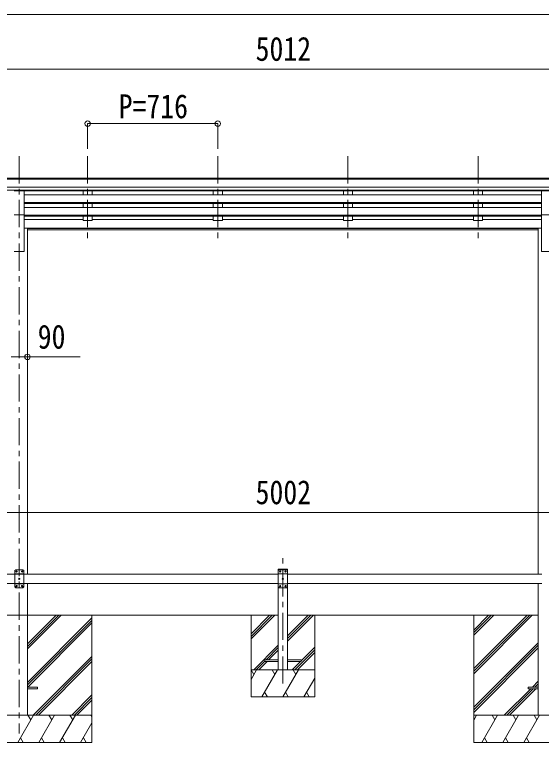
# Model space of a CAD drawing. Units: millimetres at full size, sheet at 1:30. Extents: x -8432 to 8432, y -5820 to 5820.
# Drawn here: x 354 to 3253, y -3235 to 769 of the extents above; entities that cross this region are included whole.
import ezdxf
from ezdxf.enums import TextEntityAlignment as Align

# ---------------------------------------------------------------- set-up
doc = ezdxf.new("R2010")
doc.units = ezdxf.units.MM
doc.header["$LTSCALE"] = 30
doc.header["$PDMODE"] = 32
doc.header["$PDSIZE"] = 30
doc.linetypes.add('CHAIN1', pattern=[8, 5, -1, 1, -1])
for name, color, linetype, lineweight in [('0-0_0', 7, 'Continuous', 9), ('0-1_本体', 5, 'CHAIN1', 9), ('0-3_ELV2', 4, 'Continuous', 9), ('0-6_OTH_LINE', 6, 'Continuous', 9)]:
    doc.layers.add(name, color=color, linetype=linetype, lineweight=lineweight)
doc.styles.add('ＭＳ ゴシック', font='')
doc.styles.get('ＭＳ ゴシック').set_extended_font_data('MS Gothic')

msp = doc.modelspace()

# ---------------------------------------------------------------- linework, layer by layer
at = {"layer": '0-0_0'}
for p, q in [((-580.61, -2534.54), (1805.39, -2534.54)), ((425.39, -2720.17), (611.02, -2534.54)), ((425.39, -2706.03), (596.88, -2534.54)), ((425.39, -2691.88), (582.74, -2534.54)), ((425.39, -2904.01), (780.19, -2549.22)), ((780.19, -2534.54), (780.19, -3234.54)), ((1655.39, -2534.54), (1655.39, -2984.54)), ((1655.39, -2636.89), (1757.74, -2534.54)), ((1655.39, -2651.03), (1771.88, -2534.54)), ((1655.39, -2665.17), (1786.02, -2534.54)), ((1855.39, -2677.3), (1998.15, -2534.54)), ((1855.39, -2663.16), (1984.01, -2534.54)), ((1855.39, -2649.02), (1969.87, -2534.54)), ((1855.39, -2534.54), (3235.39, -2534.54)), ((2005.39, -2984.54), (2005.39, -2534.54)), ((2880.19, -2534.54), (2880.19, -3234.54)), ((2880.19, -2828.71), (3174.37, -2534.54)), ((2880.19, -2842.86), (3188.51, -2534.54)), ((2880.19, -2857), (3202.65, -2534.54)), ((2880.19, -2644.87), (2990.52, -2534.54)), ((2880.19, -2630.73), (2976.38, -2534.54)), ((2880.19, -2616.58), (2962.24, -2534.54)), ((425.39, -2918.16), (780.19, -2563.36)), ((427.65, -2930.04), (780.19, -2577.5)), ((1669.86, -2834.54), (1805.39, -2699.02)), ((1738.01, -2780.54), (1805.39, -2713.16)), ((1930.39, -2786.15), (2005.39, -2711.15)), ((2880.19, -3040.85), (3234.99, -2686.05)), ((2880.19, -3054.99), (3234.99, -2700.19)), ((2880.19, -3069.13), (3234.99, -2714.33)), ((457, -3084.54), (780.19, -2761.35)), ((1752.15, -2780.54), (1805.39, -2727.3)), ((1896.14, -2834.54), (2005.39, -2725.29)), ((1910.28, -2834.54), (2005.39, -2739.43)), ((471.14, -3084.54), (780.19, -2775.49)), ((485.28, -3084.54), (780.19, -2789.63)), ((1684.01, -2834.54), (1730.39, -2788.16)), ((1698.15, -2834.54), (1744.15, -2788.54)), ((1882, -2834.54), (1928, -2788.54)), ((1655.39, -2887.65), (1686.05, -2834.54)), ((1655.39, -2834.54), (2005.39, -2834.54)), ((1671.05, -2860.52), (1656.05, -2834.54)), ((1714.92, -2984.54), (1801.52, -2834.54)), ((1786.52, -2860.52), (1771.52, -2834.54)), ((1830.39, -2984.54), (1916.99, -2834.54)), ((1901.99, -2860.52), (1886.99, -2834.54)), ((1945.86, -2984.54), (2005.39, -2881.44)), ((3203.13, -2930.04), (3234.99, -2898.18)), ((3217.27, -2930.04), (3234.99, -2912.32)), ((1729.92, -2958.56), (1744.92, -2984.54)), ((1845.39, -2958.56), (1860.39, -2984.54)), ((1960.86, -2958.56), (1975.86, -2984.54)), ((3048.63, -3084.54), (3194.13, -2939.04)), ((3062.77, -3084.54), (3208.27, -2939.04)), ((3076.92, -3084.54), (3222.42, -2939.04)), ((3231.42, -2930.04), (3234.99, -2926.46)), ((669.13, -3084.54), (780.19, -2973.48)), ((683.27, -3084.54), (780.19, -2987.62)), ((697.42, -3084.54), (780.19, -3001.76)), ((1655.39, -2984.54), (2005.39, -2984.54)), ((780.19, -3084.54), (-19.81, -3084.54)), ((371.35, -3234.54), (457.95, -3084.54)), ((442.95, -3110.52), (427.95, -3084.54)), ((486.82, -3234.54), (573.42, -3084.54)), ((558.42, -3110.52), (543.42, -3084.54)), ((602.29, -3234.54), (688.89, -3084.54)), ((658.89, -3084.54), (673.89, -3110.52)), ((774.36, -3084.54), (780.19, -3094.64)), ((3680.19, -3084.54), (2880.19, -3084.54)), ((2880.19, -3112.04), (2896.07, -3084.54)), ((2924.94, -3234.54), (3011.54, -3084.54)), ((2996.54, -3110.52), (2981.54, -3084.54)), ((3040.41, -3234.54), (3127.01, -3084.54)), ((3112.01, -3110.52), (3097.01, -3084.54)), ((3155.88, -3234.54), (3242.48, -3084.54)), ((3227.48, -3110.52), (3212.48, -3084.54)), ((717.76, -3234.54), (780.19, -3126.4)), ((-19.81, -3234.54), (780.19, -3234.54)), ((386.35, -3208.56), (401.35, -3234.54)), ((501.82, -3208.56), (516.81, -3234.54)), ((617.29, -3208.56), (632.28, -3234.54)), ((732.76, -3208.56), (747.75, -3234.54)), ((2880.19, -3234.54), (3680.19, -3234.54)), ((2939.93, -3208.56), (2954.93, -3234.54)), ((3055.41, -3208.56), (3070.4, -3234.54)), ((3170.88, -3208.56), (3185.88, -3234.54))]:
    msp.add_line(p, q, dxfattribs=at)
at = {"layer": '0-1_本体'}
for p, q in [((380.39, -10.13), (380.39, -3184.54)), ((756.39, -10.13), (756.39, -487.65)), ((1472.39, -10.13), (1472.39, -487.65)), ((2188.39, -10.13), (2188.39, -487.65)), ((2904.39, -10.13), (2904.39, -487.65)), ((1830.39, -2911.09), (1830.39, -2195.06))]:
    msp.add_line(p, q, dxfattribs=at)
at = {"layer": '0-3_ELV2'}
for p, q in [((4319.89, -131.14), (-669.11, -131.14)), ((4319.89, -136.36), (-669.11, -136.36)), ((4329.89, -179.89), (-669.11, -179.89)), ((4329.89, -197.74), (-669.11, -197.74)), ((352.89, -200.17), (407.89, -200.17)), ((407.89, -331.97), (407.89, -200.17)), ((3252.89, -331.97), (3252.89, -200.17)), ((3252.89, -200.17), (3307.89, -200.17)), ((3252.89, -200.99), (407.89, -200.99)), ((407.89, -223.05), (3252.89, -223.05)), ((731.39, -201.09), (731.39, -222.95)), ((781.39, -222.95), (731.39, -222.95)), ((781.39, -201.09), (781.39, -222.95)), ((1447.39, -201.09), (1447.39, -222.95)), ((1497.39, -222.95), (1447.39, -222.95)), ((1497.39, -201.09), (1497.39, -222.95)), ((2163.39, -201.09), (2163.39, -222.95)), ((2213.39, -222.95), (2163.39, -222.95)), ((2213.39, -201.09), (2213.39, -222.95)), ((2879.39, -201.09), (2879.39, -222.95)), ((2929.39, -222.95), (2879.39, -222.95)), ((2929.39, -201.09), (2929.39, -222.95)), ((407.89, -264.93), (3252.89, -264.93)), ((407.89, -266.43), (3252.89, -266.43)), ((407.89, -270.74), (3252.89, -270.74)), ((731.39, -270.74), (731.39, -293.06)), ((781.39, -293.06), (781.39, -270.74)), ((1447.39, -270.74), (1447.39, -293.06)), ((1497.39, -293.06), (1497.39, -270.74)), ((2163.39, -270.74), (2163.39, -293.06)), ((2213.39, -293.06), (2213.39, -270.74)), ((2879.39, -270.74), (2879.39, -293.06)), ((2929.39, -293.06), (2929.39, -270.74)), ((407.89, -293.16), (3252.89, -293.16)), ((781.39, -293.06), (731.39, -293.06)), ((1497.39, -293.06), (1447.39, -293.06)), ((2213.39, -293.06), (2163.39, -293.06)), ((2929.39, -293.06), (2879.39, -293.06)), ((352.89, -331.97), (407.89, -331.97)), ((407.89, -331.97), (407.89, -534.54)), ((407.89, -335.04), (3252.89, -335.04)), ((407.89, -336.53), (3252.89, -336.53)), ((407.89, -340.85), (3252.89, -340.85)), ((731.39, -358.95), (407.89, -358.95)), ((731.39, -340.85), (731.39, -363.89)), ((781.39, -340.85), (781.39, -363.89)), ((1447.39, -358.95), (781.39, -358.95)), ((1447.39, -340.85), (1447.39, -363.89)), ((1497.39, -340.85), (1497.39, -363.89)), ((2163.39, -358.95), (1497.39, -358.95)), ((2163.39, -340.85), (2163.39, -363.89)), ((2213.39, -340.85), (2213.39, -363.89)), ((2879.39, -358.95), (2213.39, -358.95)), ((2879.39, -340.85), (2879.39, -363.89)), ((2929.39, -340.85), (2929.39, -363.89)), ((3252.89, -358.95), (2929.39, -358.95)), ((3252.89, -331.97), (3252.89, -534.54)), ((3252.89, -331.97), (3307.89, -331.97)), ((781.39, -363.89), (731.39, -363.89)), ((1497.39, -363.89), (1447.39, -363.89)), ((2213.39, -363.89), (2163.39, -363.89)), ((2929.39, -363.89), (2879.39, -363.89)), ((425.59, -405.54), (407.89, -405.54)), ((425.59, -405.54), (425.59, -2309.54)), ((425.59, -405.97), (3235.19, -405.97)), ((425.59, -407.36), (3235.19, -407.36)), ((3235.19, -415.05), (425.59, -415.05)), ((3235.19, -405.54), (3235.19, -2309.54)), ((3235.19, -405.54), (3252.89, -405.54)), ((352.89, -534.54), (407.89, -534.54)), ((3252.89, -534.54), (3307.89, -534.54)), ((1854.58, -2281.54), (1806.19, -2281.54)), ((-580.61, -2309.54), (1805.39, -2309.54)), ((360.39, -2284.54), (355.39, -2289.54)), ((355.39, -2289.54), (355.39, -2379.54)), ((405.39, -2307.24), (355.39, -2307.24)), ((400.39, -2284.54), (360.39, -2284.54)), ((364.13, -2294.12), (363.29, -2294.12)), ((366.65, -2294.96), (367.49, -2294.96)), ((394.13, -2294.12), (393.29, -2294.12)), ((396.65, -2294.96), (397.49, -2294.96)), ((400.39, -2284.54), (405.39, -2289.54)), ((405.39, -2379.54), (405.39, -2289.54)), ((1805.09, -2284.54), (1805.19, -2282.48)), ((1855.69, -2284.54), (1805.09, -2284.54)), ((1805.39, -2834.54), (1805.39, -2284.54)), ((1810.39, -2284.54), (1805.39, -2289.54)), ((1805.39, -2289.54), (1805.39, -2379.54)), ((1855.39, -2307.24), (1805.39, -2307.24)), ((1850.39, -2284.54), (1810.39, -2284.54)), ((1814.13, -2294.12), (1813.29, -2294.12)), ((1816.65, -2294.96), (1817.49, -2294.96)), ((1844.13, -2294.12), (1843.29, -2294.12)), ((1846.65, -2294.96), (1847.49, -2294.96)), ((1850.39, -2284.54), (1855.39, -2289.54)), ((1855.39, -2834.54), (1855.39, -2284.54)), ((1855.39, -2379.54), (1855.39, -2289.54)), ((3255.39, -2309.54), (1855.39, -2309.54)), ((1855.69, -2284.54), (1855.58, -2282.48)), ((-580.61, -2359.54), (1805.39, -2359.54)), ((405.39, -2361.84), (355.39, -2361.84)), ((379.13, -2334.12), (378.29, -2334.12)), ((381.65, -2334.96), (382.49, -2334.96)), ((425.39, -2359.54), (425.39, -3084.54)), ((1855.39, -2361.84), (1805.39, -2361.84)), ((1829.13, -2334.12), (1828.29, -2334.12)), ((1831.65, -2334.96), (1832.49, -2334.96)), ((1855.39, -2359.54), (3255.39, -2359.54)), ((3235.39, -2359.54), (3235.39, -3084.54)), ((360.39, -2384.54), (355.39, -2379.54)), ((360.39, -2384.54), (400.39, -2384.54)), ((364.13, -2374.12), (363.29, -2374.12)), ((366.65, -2374.96), (367.49, -2374.96)), ((394.13, -2374.12), (393.29, -2374.12)), ((396.65, -2374.96), (397.49, -2374.96)), ((400.39, -2384.54), (405.39, -2379.54)), ((1810.39, -2384.54), (1805.39, -2379.54)), ((1810.39, -2384.54), (1850.39, -2384.54)), ((1814.13, -2374.12), (1813.29, -2374.12)), ((1816.65, -2374.96), (1817.49, -2374.96)), ((1844.13, -2374.12), (1843.29, -2374.12)), ((1846.65, -2374.96), (1847.49, -2374.96)), ((1850.39, -2384.54), (1855.39, -2379.54)), ((1805.39, -2780.54), (1730.39, -2780.54)), ((1855.39, -2788.54), (1930.39, -2788.54)), ((425.39, -2930.04), (480.19, -2930.04)), ((425.39, -2939.04), (480.19, -2939.04)), ((480.19, -2930.04), (480.19, -2939.04)), ((3180.19, -2930.04), (3180.19, -2939.04)), ((3180.19, -2930.04), (3234.99, -2930.04)), ((3180.19, -2939.04), (3234.99, -2939.04))]:
    msp.add_line(p, q, dxfattribs=at)
for points in [[(363.29, -2294.12), (363.29, -2294.96), (364.13, -2294.96)], [(365.81, -2293.28), (365.81, -2292.44), (364.97, -2292.44), (364.97, -2293.28)], [(364.97, -2295.8), (364.97, -2296.64), (365.81, -2296.64), (365.81, -2295.8)], [(367.49, -2294.96), (367.49, -2294.12), (366.65, -2294.12)], [(393.29, -2294.12), (393.29, -2294.96), (394.13, -2294.96)], [(395.81, -2293.28), (395.81, -2292.44), (394.97, -2292.44), (394.97, -2293.28)], [(394.97, -2295.8), (394.97, -2296.64), (395.81, -2296.64), (395.81, -2295.8)], [(397.49, -2294.96), (397.49, -2294.12), (396.65, -2294.12)], [(1813.29, -2294.12), (1813.29, -2294.96), (1814.13, -2294.96)], [(1815.81, -2293.28), (1815.81, -2292.44), (1814.97, -2292.44), (1814.97, -2293.28)], [(1814.97, -2295.8), (1814.97, -2296.64), (1815.81, -2296.64), (1815.81, -2295.8)], [(1817.49, -2294.96), (1817.49, -2294.12), (1816.65, -2294.12)], [(1843.29, -2294.12), (1843.29, -2294.96), (1844.13, -2294.96)], [(1845.81, -2293.28), (1845.81, -2292.44), (1844.97, -2292.44), (1844.97, -2293.28)], [(1844.97, -2295.8), (1844.97, -2296.64), (1845.81, -2296.64), (1845.81, -2295.8)], [(1847.49, -2294.96), (1847.49, -2294.12), (1846.65, -2294.12)], [(378.29, -2334.12), (378.29, -2334.96), (379.13, -2334.96)], [(380.81, -2333.28), (380.81, -2332.44), (379.97, -2332.44), (379.97, -2333.28)], [(379.97, -2335.8), (379.97, -2336.64), (380.81, -2336.64), (380.81, -2335.8)], [(382.49, -2334.96), (382.49, -2334.12), (381.65, -2334.12)], [(1828.29, -2334.12), (1828.29, -2334.96), (1829.13, -2334.96)], [(1830.81, -2333.28), (1830.81, -2332.44), (1829.97, -2332.44), (1829.97, -2333.28)], [(1829.97, -2335.8), (1829.97, -2336.64), (1830.81, -2336.64), (1830.81, -2335.8)], [(1832.49, -2334.96), (1832.49, -2334.12), (1831.65, -2334.12)], [(363.29, -2374.12), (363.29, -2374.96), (364.13, -2374.96)], [(365.81, -2373.28), (365.81, -2372.44), (364.97, -2372.44), (364.97, -2373.28)], [(364.97, -2375.8), (364.97, -2376.64), (365.81, -2376.64), (365.81, -2375.8)], [(367.49, -2374.96), (367.49, -2374.12), (366.65, -2374.12)], [(393.29, -2374.12), (393.29, -2374.96), (394.13, -2374.96)], [(395.81, -2373.28), (395.81, -2372.44), (394.97, -2372.44), (394.97, -2373.28)], [(394.97, -2375.8), (394.97, -2376.64), (395.81, -2376.64), (395.81, -2375.8)], [(397.49, -2374.96), (397.49, -2374.12), (396.65, -2374.12)], [(1813.29, -2374.12), (1813.29, -2374.96), (1814.13, -2374.96)], [(1815.81, -2373.28), (1815.81, -2372.44), (1814.97, -2372.44), (1814.97, -2373.28)], [(1814.97, -2375.8), (1814.97, -2376.64), (1815.81, -2376.64), (1815.81, -2375.8)], [(1817.49, -2374.96), (1817.49, -2374.12), (1816.65, -2374.12)], [(1843.29, -2374.12), (1843.29, -2374.96), (1844.13, -2374.96)], [(1845.81, -2373.28), (1845.81, -2372.44), (1844.97, -2372.44), (1844.97, -2373.28)], [(1844.97, -2375.8), (1844.97, -2376.64), (1845.81, -2376.64), (1845.81, -2375.8)], [(1847.49, -2374.96), (1847.49, -2374.12), (1846.65, -2374.12)], [(1730.39, -2780.54), (1730.39, -2788.54), (1805.39, -2788.54)], [(1930.39, -2788.54), (1930.39, -2780.54), (1855.39, -2780.54)]]:
    msp.add_lwpolyline(points, dxfattribs=at)
for centre in [(365.39, -2294.54), (395.39, -2294.54), (1815.39, -2294.54), (1845.39, -2294.54), (380.39, -2334.54), (1830.39, -2334.54), (365.39, -2374.54), (395.39, -2374.54), (1815.39, -2374.54), (1845.39, -2374.54)]:
    msp.add_circle(centre, 3.5, dxfattribs=at)
for centre, radius, start, end in [((1806.19, -2282.54), 1, 90, 176.99994), ((1854.58, -2282.54), 1, 3.00011, 90), ((364.13, -2293.28), 0.84, 270, 0), ((364.13, -2295.8), 0.84, 0, 90), ((366.65, -2293.28), 0.84, 180, 270), ((366.65, -2295.8), 0.84, 90, 180), ((394.13, -2293.28), 0.84, 270, 0), ((394.13, -2295.8), 0.84, 0, 90), ((396.65, -2293.28), 0.84, 180, 270), ((396.65, -2295.8), 0.84, 90, 180), ((1814.13, -2293.28), 0.84, 270, 0), ((1814.13, -2295.8), 0.84, 0, 90), ((1816.65, -2293.28), 0.84, 180, 270), ((1816.65, -2295.8), 0.84, 90, 180), ((1844.13, -2293.28), 0.84, 270, 0), ((1844.13, -2295.8), 0.84, 0, 90), ((1846.65, -2293.28), 0.84, 180, 270), ((1846.65, -2295.8), 0.84, 90, 180), ((379.13, -2333.28), 0.84, 270, 0), ((379.13, -2335.8), 0.84, 0, 90), ((381.65, -2333.28), 0.84, 180, 270), ((381.65, -2335.8), 0.84, 90, 180), ((1829.13, -2333.28), 0.84, 270, 0), ((1829.13, -2335.8), 0.84, 0, 90), ((1831.65, -2333.28), 0.84, 180, 270), ((1831.65, -2335.8), 0.84, 90, 180), ((364.13, -2373.28), 0.84, 270, 0), ((364.13, -2375.8), 0.84, 0, 90), ((366.65, -2373.28), 0.84, 180, 270), ((366.65, -2375.8), 0.84, 90, 180), ((394.13, -2373.28), 0.84, 270, 0), ((394.13, -2375.8), 0.84, 0, 90), ((396.65, -2373.28), 0.84, 180, 270), ((396.65, -2375.8), 0.84, 90, 180), ((1814.13, -2373.28), 0.84, 270, 0), ((1814.13, -2375.8), 0.84, 0, 90), ((1816.65, -2373.28), 0.84, 180, 270), ((1816.65, -2375.8), 0.84, 90, 180), ((1844.13, -2373.28), 0.84, 270, 0), ((1844.13, -2375.8), 0.84, 0, 90), ((1846.65, -2373.28), 0.84, 180, 270), ((1846.65, -2375.8), 0.84, 90, 180)]:
    msp.add_arc(centre, radius, start, end, dxfattribs=at)
at = {"layer": '0-6_OTH_LINE'}
for p, q in [((-695.61, 768.86), (6504.39, 768.86)), ((4336.39, 468.86), (-675.61, 468.86)), ((756.39, 168.86), (756.39, 29.89)), ((1472.39, 168.86), (756.39, 168.86)), ((1472.39, 168.86), (1472.39, 29.89)), ((335.19, -1114.09), (425.19, -1114.09)), ((425.19, -1114.09), (714.61, -1114.09)), ((-670.61, -1969.79), (4331.39, -1969.79))]:
    msp.add_line(p, q, dxfattribs=at)
for p in [(756.39, 168.86), (1472.39, 168.86), (425.19, -1114.09)]:
    msp.add_point(p, dxfattribs=at)

# ---------------------------------------------------------------- texts
at = {"layer": '0-6_OTH_LINE', "color": 7, "style": 'ＭＳ ゴシック', "width": 0.85}
for s, p in [('5012', (1680.39, 474.86)), ('P=716', (926.89, 158.86)), ('90', (481.56, -1108.3)), ('5002', (1680.39, -1963.79))]:
    msp.add_text(s, height=132, dxfattribs=at).set_placement(p, align=Align.BOTTOM_LEFT)

doc.saveas('drawing.dxf')
